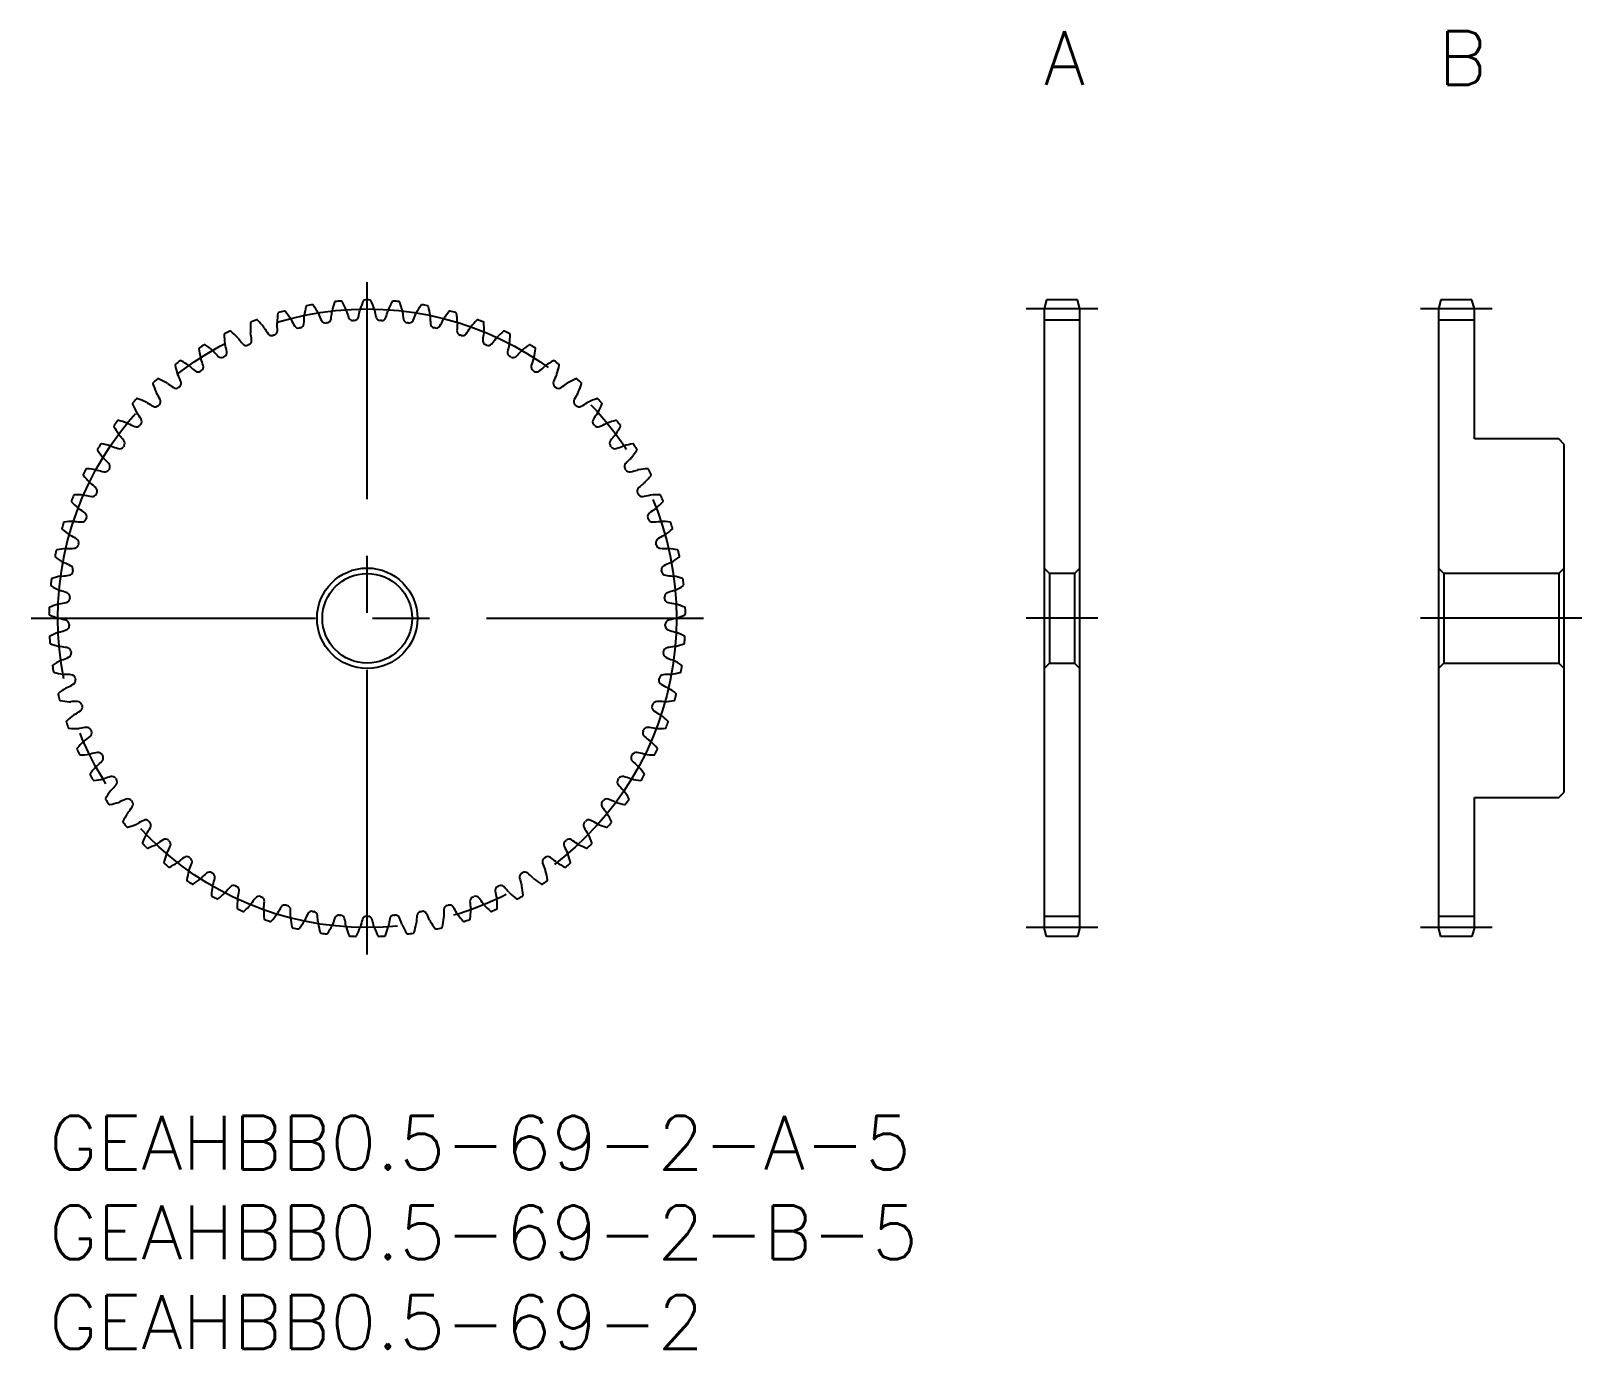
# Model space of a CAD drawing. Extents: x -1 to 85.5, y -13 to 60.5.
import ezdxf

# ---------------------------------------------------------------- set-up
doc = ezdxf.new("R2010")
doc.units = 0
doc.header["$LTSCALE"] = 0.5
doc.linetypes.add('CENTER', pattern=[50.8, 31.75, -6.35, 6.35, -6.35])
for name, color, linetype in [('MSM_CENTER', 1, 'CENTER'), ('MSM_CONTINUOUS', 7, 'CONTINUOUS'), ('MSM_PART_NUMBER', 7, 'CONTINUOUS')]:
    doc.layers.add(name, color=color, linetype=linetype)
doc.styles.get("Standard").update_dxf_attribs({"font": 'txt.shx', "height": 3, "bigfont": 'bigfont.shx'})

# ---------------------------------------------------------------- blocks, each defined once
blk = doc.blocks.new('*U2')
at = {"layer": 'MSM_PART_NUMBER'}
blk.add_text('GEAHBB0.5-69-2-A-5', height=3, dxfattribs=at).set_placement((0, -3))
blk = doc.blocks.new('*U3')
at = {"layer": 'MSM_PART_NUMBER'}
blk.add_text('GEAHBB0.5-69-2-B-5', height=3, dxfattribs=at).set_placement((0, -8))
blk = doc.blocks.new('*U4')
at = {"layer": 'MSM_PART_NUMBER'}
blk.add_text('GEAHBB0.5-69-2', height=3, dxfattribs=at).set_placement((0, -13))
blk = doc.blocks.new('*U5')
at = {"layer": 'MSM_PART_NUMBER'}
blk.add_text('A', height=3, dxfattribs=at).set_placement((55.48, 57.5))
blk = doc.blocks.new('*U6')
at = {"layer": 'MSM_PART_NUMBER'}
blk.add_text('B', height=3, dxfattribs=at).set_placement((77.48, 57.5))

msp = doc.modelspace()

# ---------------------------------------------------------------- linework, layer by layer
at = {"layer": 'MSM_CENTER'}
for p, q in [((17.75, 9), (17.75, 46.5)), ((58.5, 45), (54.5, 45)), ((80.5, 45), (76.5, 45)), ((-1, 27.75), (36.5, 27.75)), ((58.5, 27.75), (54.5, 27.75)), ((85.5, 27.75), (76.5, 27.75)), ((58.5, 10.5), (54.5, 10.5)), ((80.5, 10.5), (76.5, 10.5))]:
    msp.add_line(p, q, dxfattribs=at)
msp.add_circle((17.75, 27.75), 17.25, dxfattribs=at)
at = {"layer": 'MSM_CONTINUOUS'}
for p, q in [((55.634, 45.5), (55.5, 45)), ((55.5, 45), (55.5, 10.5)), ((57.366, 45.5), (55.634, 45.5)), ((57.5, 45), (57.366, 45.5)), ((57.5, 10.5), (57.5, 45)), ((77.634, 45.5), (77.5, 45)), ((77.5, 45), (77.5, 10.5)), ((79.366, 45.5), (77.634, 45.5)), ((79.5, 45), (79.366, 45.5)), ((79.5, 37.75), (79.5, 45)), ((57.5, 44.375), (55.5, 44.375)), ((79.5, 44.375), (77.5, 44.375)), ((84.2, 37.75), (79.5, 37.75)), ((84.5, 37.45), (84.2, 37.75)), ((84.5, 18.05), (84.5, 37.45)), ((55.5, 30.55), (55.8, 30.25)), ((57.2, 30.25), (57.5, 30.55)), ((77.5, 30.55), (77.8, 30.25)), ((84.2, 30.25), (84.5, 30.55)), ((55.8, 30.25), (55.8, 25.25)), ((57.2, 30.25), (55.8, 30.25)), ((57.2, 30.25), (57.2, 25.25)), ((77.8, 30.25), (77.8, 25.25)), ((84.2, 30.25), (77.8, 30.25)), ((84.2, 30.25), (84.2, 25.25)), ((55.8, 25.25), (55.5, 24.95)), ((55.8, 25.25), (57.2, 25.25)), ((57.5, 24.95), (57.2, 25.25)), ((77.8, 25.25), (77.5, 24.95)), ((77.8, 25.25), (84.2, 25.25)), ((84.5, 24.95), (84.2, 25.25)), ((79.5, 10.5), (79.5, 17.75)), ((79.5, 17.75), (84.2, 17.75)), ((84.2, 17.75), (84.5, 18.05)), ((57.5, 11.125), (55.5, 11.125)), ((55.634, 10), (55.5, 10.5)), ((57.5, 10.5), (57.366, 10)), ((79.5, 11.125), (77.5, 11.125)), ((77.634, 10), (77.5, 10.5)), ((79.5, 10.5), (79.366, 10)), ((57.366, 10), (55.634, 10)), ((79.366, 10), (77.634, 10))]:
    msp.add_line(p, q, dxfattribs=at)
for radius in [2.8, 2.5]:
    msp.add_circle((17.75, 27.75), radius, dxfattribs=at)
for centre, radius, start, end in [((19.931, 43.813), 5.75, 166.67187, 171.73913), ((14.384, 45.127), 0.05, 100.96186, 166.67187), ((17.75, 27.75), 17.75, 99.90771, 100.96186), ((14.705, 45.186), 0.05, 34.1977, 99.90771), ((9.99, 41.982), 5.75, 29.13043, 34.1977), ((21.382, 43.548), 5.75, 161.45448, 166.52174), ((15.978, 45.361), 0.05, 95.74447, 161.45448), ((17.75, 27.75), 17.75, 94.69031, 95.74447), ((16.303, 45.391), 0.05, 28.98031, 94.69031), ((11.316, 42.629), 5.75, 23.91304, 28.98031), ((17.75, 44.863), 0.415, 161.30435, 169.80355), ((22.804, 43.152), 5.75, 156.23708, 161.30435), ((17.587, 45.449), 0.05, 90.52708, 156.23708), ((17.75, 27.75), 17.75, 89.47292, 90.52708), ((17.913, 45.449), 0.05, 23.76292, 89.47292), ((12.696, 43.152), 5.75, 18.69565, 23.76292), ((17.75, 44.863), 0.415, 10.19645, 18.69565), ((24.184, 42.629), 5.75, 151.01969, 156.08696), ((19.197, 45.391), 0.05, 85.3093, 151.01973), ((17.75, 27.75), 17.75, 84.25553, 85.30968), ((19.522, 45.361), 0.05, 18.54552, 84.2556), ((14.118, 43.548), 5.75, 13.47826, 18.54552), ((25.51, 41.982), 5.75, 145.8023, 150.86957), ((20.795, 45.186), 0.05, 80.09191, 145.80234), ((17.75, 27.75), 17.75, 79.03814, 80.09229), ((21.116, 45.127), 0.05, 13.32813, 79.03821), ((15.569, 43.813), 5.75, 8.26087, 13.32813), ((16.985, 43.942), 5.75, 177.10665, 182.17391), ((11.293, 44.23), 0.05, 111.39703, 177.10664), ((17.75, 27.75), 17.75, 110.34249, 111.39664), ((11.597, 44.346), 0.05, 44.63248, 110.34249), ((7.541, 40.342), 5.75, 39.56522, 44.63248), ((18.461, 43.945), 5.75, 171.88926, 176.95652), ((13.133, 44.228), 0.415, 176.95653, 185.45572), ((7.436, 43.693), 5.308, 1.04933, 5.36304), ((12.818, 44.749), 0.05, 106.17925, 171.88925), ((17.75, 27.75), 17.75, 105.1251, 106.17925), ((13.132, 44.837), 0.05, 39.41519, 105.1251), ((8.728, 41.218), 5.75, 34.34783, 39.41509), ((13.133, 44.228), 0.415, 25.84862, 34.34783), ((18.279, 46.731), 5.308, 205.94131, 210.25502), ((13.973, 44.197), 0.25, 282.93458, 355.83194), ((8.928, 44.564), 5.308, 355.83194, 0.14565), ((14.651, 44.58), 0.415, 171.73914, 180.23833), ((14.651, 44.58), 0.415, 20.63123, 29.13043), ((20.003, 46.604), 5.308, 200.72392, 205.03763), ((15.42, 44.463), 0.25, 205.03763, 277.93498), ((17.75, 27.75), 16.625, 97.71719, 97.93498), ((15.484, 44.472), 0.25, 277.71719, 350.61455), ((10.494, 45.297), 5.308, 350.61455, 354.92826), ((16.194, 44.792), 0.415, 166.52174, 175.02094), ((16.194, 44.792), 0.415, 15.41384, 23.91304), ((21.708, 46.321), 5.308, 195.50653, 199.82024), ((16.95, 44.606), 0.25, 199.82024, 272.71759), ((17.75, 27.75), 16.625, 92.4998, 92.71759), ((17.014, 44.609), 0.25, 272.4998, 345.39715), ((12.12, 45.884), 5.308, 345.39715, 349.71087), ((23.38, 45.884), 5.308, 190.28913, 194.60285), ((18.486, 44.609), 0.25, 194.60285, 267.5002), ((17.75, 27.75), 16.625, 87.28241, 87.5002), ((18.55, 44.606), 0.25, 267.28241, 340.17976), ((13.792, 46.321), 5.308, 340.17976, 344.49347), ((19.306, 44.792), 0.415, 156.08698, 164.58616), ((19.306, 44.792), 0.415, 4.97906, 13.47825), ((25.006, 45.297), 5.308, 185.07174, 189.38545), ((20.016, 44.472), 0.25, 189.38545, 262.28281), ((17.75, 27.75), 16.625, 82.06502, 82.28281), ((20.08, 44.463), 0.25, 262.06502, 334.96237), ((15.497, 46.604), 5.308, 334.96237, 339.27608), ((20.849, 44.58), 0.415, 150.86958, 159.36877), ((20.849, 44.58), 0.415, 359.76167, 8.26086), ((26.572, 44.564), 5.308, 179.85435, 184.16806), ((21.527, 44.197), 0.25, 184.16806, 257.06542), ((17.221, 46.731), 5.308, 329.74498, 334.05869), ((22.367, 44.228), 0.415, 145.65219, 154.15138), ((26.772, 41.218), 5.75, 140.58491, 145.65217), ((22.368, 44.837), 0.05, 74.87452, 140.58495), ((17.75, 27.75), 17.75, 73.82075, 74.8749), ((22.682, 44.749), 0.05, 8.11074, 73.82081), ((17.039, 43.945), 5.75, 3.04348, 8.11074), ((28.064, 43.693), 5.308, 174.63696, 178.95067), ((22.367, 44.228), 0.415, 354.54428, 3.04347), ((27.959, 40.342), 5.75, 135.36752, 140.43478), ((23.903, 44.346), 0.05, 69.65751, 135.36756), ((17.75, 27.75), 17.75, 68.60336, 69.65751), ((24.207, 44.23), 0.05, 2.89335, 68.60343), ((18.515, 43.942), 5.75, 357.82609, 2.89335), ((9.821, 43.575), 0.05, 116.61442, 182.32403), ((15.516, 43.806), 5.75, 182.32404, 187.3913), ((17.75, 27.75), 17.75, 115.55988, 116.61403), ((10.113, 43.718), 0.05, 49.84987, 115.55988), ((6.438, 39.361), 5.75, 44.78261, 49.84987), ((10.225, 43.119), 0.415, 36.28341, 44.78261), ((14.833, 46.513), 5.308, 216.37609, 220.6898), ((11.056, 43.241), 0.25, 293.36937, 6.26672), ((11.654, 43.74), 0.415, 182.17391, 190.67311), ((6.029, 42.689), 5.308, 6.26672, 10.58043), ((11.654, 43.74), 0.415, 31.06602, 39.56522), ((16.551, 46.7), 5.308, 211.1587, 215.47241), ((12.432, 43.765), 0.25, 215.47241, 288.36976), ((17.75, 27.75), 16.625, 108.15197, 108.36976), ((12.493, 43.785), 0.25, 288.15197, 1.04933), ((13.91, 44.182), 0.25, 210.25502, 283.15237), ((17.75, 27.75), 16.625, 102.93458, 103.15237), ((17.75, 27.75), 16.625, 76.84763, 77.06542), ((21.59, 44.182), 0.25, 256.84763, 329.74498), ((23.007, 43.785), 0.25, 178.95067, 251.84803), ((17.75, 27.75), 16.625, 71.63024, 71.84803), ((23.068, 43.765), 0.25, 251.63024, 324.52759), ((18.949, 46.7), 5.308, 324.52759, 328.8413), ((23.846, 43.74), 0.415, 140.4348, 148.93398), ((24.444, 43.241), 0.25, 173.73328, 246.63063), ((29.471, 42.689), 5.308, 169.41957, 173.73328), ((23.846, 43.74), 0.415, 349.32689, 357.82607), ((20.667, 46.513), 5.308, 319.3102, 323.62391), ((25.275, 43.119), 0.415, 135.21741, 143.71659), ((29.062, 39.361), 5.75, 130.15013, 135.21739), ((25.387, 43.718), 0.05, 64.43973, 130.15016), ((17.75, 27.75), 17.75, 63.38597, 64.44012), ((19.984, 43.806), 5.75, 352.60869, 357.67596), ((25.679, 43.575), 0.05, 357.67596, 63.38603), ((8.415, 42.788), 0.05, 121.83142, 187.54142), ((14.065, 43.536), 5.75, 187.54143, 192.6087), ((17.75, 27.75), 17.75, 120.77727, 121.83142), ((8.693, 42.957), 0.05, 55.06726, 120.77729), ((5.429, 38.284), 5.75, 50, 55.06726), ((8.859, 42.371), 0.415, 41.5008, 50), ((13.138, 46.17), 5.308, 221.59348, 225.90719), ((9.675, 42.568), 0.25, 298.58676, 11.48411), ((10.225, 43.119), 0.415, 187.3913, 195.89051), ((4.719, 41.561), 5.308, 11.48411, 15.79782), ((10.998, 43.215), 0.25, 220.6898, 293.58716), ((17.75, 27.75), 16.625, 113.36937, 113.58716), ((17.75, 27.75), 16.625, 66.41284, 66.63063), ((24.502, 43.215), 0.25, 246.41284, 319.3102), ((25.825, 42.568), 0.25, 168.51589, 241.41324), ((30.781, 41.561), 5.308, 164.20218, 168.51589), ((25.275, 43.119), 0.415, 344.10949, 352.60868), ((22.362, 46.17), 5.308, 314.09281, 318.40652), ((26.641, 42.371), 0.415, 130.00002, 138.4992), ((30.071, 38.284), 5.75, 124.93274, 130), ((26.807, 42.957), 0.05, 59.22234, 124.9327), ((17.75, 27.75), 17.75, 58.16858, 59.22273), ((21.435, 43.536), 5.75, 347.3913, 352.45857), ((27.085, 42.788), 0.05, 352.45857, 58.16864), ((7.086, 41.877), 0.05, 127.0492, 192.75881), ((12.645, 43.136), 5.75, 192.75882, 197.82609), ((17.75, 27.75), 17.75, 125.99466, 127.04882), ((7.348, 42.071), 0.05, 60.28466, 125.99465), ((4.522, 37.12), 5.75, 55.21739, 60.28466), ((7.566, 41.502), 0.415, 46.71819, 55.21739), ((11.483, 45.674), 5.308, 226.81087, 231.12458), ((8.308, 41.736), 0.25, 231.12458, 304.02194), ((17.75, 27.75), 16.625, 123.80415, 124.02194), ((8.859, 42.371), 0.415, 192.60871, 201.1079), ((3.517, 40.319), 5.308, 16.7015, 21.01521), ((8.361, 41.772), 0.25, 303.80415, 16.7015), ((9.619, 42.537), 0.25, 225.90719, 298.80455), ((17.75, 27.75), 16.625, 118.58676, 118.80455), ((17.75, 27.75), 16.625, 61.19545, 61.41324), ((25.881, 42.537), 0.25, 241.19545, 314.09281), ((27.139, 41.772), 0.25, 163.2985, 236.19585), ((31.983, 40.319), 5.308, 158.98479, 163.2985), ((17.75, 27.75), 16.625, 55.97806, 56.19585), ((26.641, 42.371), 0.415, 338.8921, 347.39129), ((27.192, 41.736), 0.25, 235.97806, 308.87542), ((24.017, 45.674), 5.308, 308.87542, 313.18913), ((27.934, 41.502), 0.415, 124.78263, 133.28181), ((30.978, 37.12), 5.75, 119.71534, 124.78261), ((28.152, 42.071), 0.05, 54.00495, 119.71531), ((17.75, 27.75), 17.75, 52.95118, 54.00534), ((22.855, 43.136), 5.75, 342.17391, 347.24118), ((28.414, 41.877), 0.05, 347.24118, 52.95112), ((5.845, 40.848), 0.05, 132.26659, 197.9762), ((11.267, 42.608), 5.75, 197.97621, 203.04348), ((17.75, 27.75), 17.75, 131.21205, 132.26621), ((6.088, 41.065), 0.05, 65.50205, 131.21207), ((3.725, 35.878), 5.75, 60.43478, 65.50205), ((6.357, 40.519), 0.415, 51.93558, 60.43478), ((9.879, 45.03), 5.308, 232.02826, 236.34198), ((7.566, 41.502), 0.415, 197.8261, 206.32529), ((2.433, 38.972), 5.308, 21.91889, 26.23261), ((17.75, 27.75), 16.625, 129.02154, 129.23933), ((7.125, 40.86), 0.25, 309.02154, 21.91889), ((28.375, 40.86), 0.25, 158.08111, 230.97846), ((33.067, 38.972), 5.308, 153.76739, 158.08111), ((17.75, 27.75), 16.625, 50.76067, 50.97846), ((27.934, 41.502), 0.415, 333.67471, 342.1739), ((25.621, 45.03), 5.308, 303.65802, 307.97174), ((29.143, 40.519), 0.415, 119.56524, 128.06442), ((31.775, 35.878), 5.75, 114.49795, 119.56522), ((29.412, 41.065), 0.05, 48.78756, 114.49792), ((17.75, 27.75), 17.75, 47.73379, 48.78795), ((24.233, 42.608), 5.75, 336.95652, 342.02379), ((29.655, 40.848), 0.05, 342.02379, 47.73386), ((17.75, 27.75), 17.75, 136.42944, 137.4836), ((4.926, 39.95), 0.05, 70.71944, 136.42946), ((3.044, 34.569), 5.75, 65.65217, 70.71944), ((5.243, 39.43), 0.415, 57.15297, 65.65217), ((6.357, 40.519), 0.415, 203.04349, 211.54268), ((1.476, 37.533), 5.308, 27.13629, 31.45), ((5.977, 39.84), 0.25, 314.23893, 27.13629), ((7.076, 40.82), 0.25, 236.34198, 309.23933), ((28.424, 40.82), 0.25, 230.76067, 303.65802), ((29.523, 39.84), 0.25, 152.86371, 225.76107), ((34.024, 37.533), 5.308, 148.55, 152.86371), ((29.143, 40.519), 0.415, 328.45732, 336.95651), ((30.257, 39.43), 0.415, 114.34785, 122.84703), ((32.456, 34.569), 5.75, 109.28056, 114.34783), ((30.574, 39.95), 0.05, 43.57017, 109.28053), ((17.75, 27.75), 17.75, 42.5164, 43.57055), ((4.704, 39.712), 0.05, 137.48399, 203.19359), ((9.943, 41.957), 5.75, 203.19361, 208.26087), ((5.243, 39.43), 0.415, 208.26088, 216.76007), ((0.654, 36.013), 5.308, 32.35368, 36.66739), ((8.34, 44.242), 5.308, 237.24566, 241.55937), ((5.931, 39.795), 0.25, 241.55937, 314.45672), ((17.75, 27.75), 16.625, 134.23893, 134.45672), ((17.75, 27.75), 16.625, 45.54328, 45.76107), ((29.569, 39.795), 0.25, 225.54328, 298.44063), ((27.16, 44.242), 5.308, 298.44063, 302.75434), ((34.846, 36.013), 5.308, 143.33261, 147.64632), ((30.257, 39.43), 0.415, 323.23993, 331.73912), ((25.557, 41.957), 5.75, 331.73913, 336.80639), ((30.796, 39.712), 0.05, 336.80639, 42.51634), ((3.67, 38.476), 0.05, 142.70138, 208.41099), ((8.683, 41.188), 5.75, 208.411, 213.47826), ((17.75, 27.75), 17.75, 141.64684, 142.70099), ((3.87, 38.733), 0.05, 75.93683, 141.64687), ((2.485, 33.204), 5.75, 70.86957, 75.93683), ((4.233, 38.245), 0.415, 62.37036, 70.86957), ((6.879, 43.318), 5.308, 242.46305, 246.77676), ((4.885, 38.67), 0.25, 246.77676, 319.67411), ((17.75, 27.75), 16.625, 139.45632, 139.67411), ((4.927, 38.719), 0.25, 319.45632, 32.35368), ((30.573, 38.719), 0.25, 147.64632, 220.54368), ((17.75, 27.75), 16.625, 40.32589, 40.54368), ((30.615, 38.67), 0.25, 220.32589, 293.22324), ((28.621, 43.318), 5.308, 293.22324, 297.53695), ((31.267, 38.245), 0.415, 109.13046, 117.62964), ((33.015, 33.204), 5.75, 104.06317, 109.13044), ((26.817, 41.188), 5.75, 326.52174, 331.589), ((31.63, 38.733), 0.05, 38.35278, 104.06313), ((17.75, 27.75), 17.75, 37.29901, 38.35316), ((31.83, 38.476), 0.05, 331.589, 37.29895), ((17.75, 27.75), 17.75, 146.86423, 147.91838), ((2.928, 37.425), 0.05, 81.15422, 146.86424), ((2.052, 31.793), 5.75, 76.08696, 81.15422), ((3.335, 36.972), 0.415, 67.58775, 76.08696), ((5.509, 42.265), 5.308, 247.68044, 251.99415), ((3.945, 37.455), 0.25, 251.99415, 324.8915), ((4.233, 38.245), 0.415, 213.47827, 221.97746), ((-0.027, 34.424), 5.308, 37.57107, 41.88478), ((17.75, 27.75), 16.625, 144.67371, 144.8915), ((3.982, 37.508), 0.25, 324.67371, 37.57107), ((31.518, 37.508), 0.25, 142.42893, 215.32629), ((17.75, 27.75), 16.625, 35.1085, 35.32629), ((35.527, 34.424), 5.308, 138.11522, 142.42893), ((31.555, 37.455), 0.25, 215.1085, 288.00585), ((31.267, 38.245), 0.415, 318.02254, 326.52173), ((29.991, 42.265), 5.308, 288.00585, 292.31956), ((32.165, 36.972), 0.415, 103.91306, 112.41225), ((33.448, 31.793), 5.75, 98.84578, 103.91305), ((32.572, 37.425), 0.05, 33.13539, 98.84575), ((17.75, 27.75), 17.75, 32.08162, 33.13577), ((2.753, 37.151), 0.05, 147.91877, 213.62838), ((7.499, 40.308), 5.75, 213.62839, 218.69565), ((3.335, 36.972), 0.415, 218.69566, 227.19485), ((-0.56, 32.78), 5.308, 42.78846, 47.10217), ((3.152, 36.215), 0.25, 329.89111, 42.78846), ((32.348, 36.215), 0.25, 137.21154, 210.10889), ((36.06, 32.78), 5.308, 132.89783, 137.21154), ((32.165, 36.972), 0.415, 312.80515, 321.30434), ((28.001, 40.308), 5.75, 321.30435, 326.37161), ((32.747, 37.151), 0.05, 326.37161, 32.08156), ((1.96, 35.748), 0.05, 153.13577, 218.84578), ((17.75, 27.75), 17.75, 152.08162, 153.13577), ((6.4, 39.323), 5.75, 218.84578, 223.91304), ((2.11, 36.037), 0.05, 86.37161, 152.08159), ((1.749, 30.349), 5.75, 81.30435, 86.37161), ((2.556, 35.623), 0.415, 72.80515, 81.30435), ((4.239, 41.092), 5.308, 252.89783, 257.21154), ((3.12, 36.16), 0.25, 257.21154, 330.10889), ((17.75, 27.75), 16.625, 149.89111, 150.10889), ((17.75, 27.75), 16.625, 29.89111, 30.10889), ((32.38, 36.16), 0.25, 209.89111, 282.78846), ((31.261, 41.092), 5.308, 282.78846, 287.10217), ((32.944, 35.623), 0.415, 98.69566, 107.19485), ((33.751, 30.349), 5.75, 93.62839, 98.69565), ((29.1, 39.323), 5.75, 316.08696, 321.15422), ((33.39, 36.037), 0.05, 27.91838, 93.62836), ((17.75, 27.75), 17.75, 26.86423, 27.91838), ((33.54, 35.748), 0.05, 321.15422, 26.86417), ((17.75, 27.75), 17.75, 157.29901, 158.35316), ((1.421, 34.581), 0.05, 91.589, 157.29898), ((1.579, 28.883), 5.75, 86.52174, 91.589), ((1.903, 34.209), 0.415, 78.02254, 86.52174), ((3.082, 39.808), 5.308, 258.11522, 262.42893), ((2.556, 35.623), 0.415, 223.91306, 232.41225), ((-0.941, 31.094), 5.308, 48.00585, 52.31956), ((2.416, 34.794), 0.25, 262.42893, 335.32629), ((2.443, 34.853), 0.25, 335.1085, 48.00585), ((17.75, 27.75), 16.625, 155.1085, 155.32629), ((33.057, 34.853), 0.25, 131.99415, 204.8915), ((17.75, 27.75), 16.625, 24.67371, 24.8915), ((33.084, 34.794), 0.25, 204.67371, 277.57107), ((36.441, 31.094), 5.308, 127.68044, 131.99415), ((32.418, 39.808), 5.308, 277.57107, 281.88478), ((32.944, 35.623), 0.415, 307.58775, 316.08694), ((33.597, 34.209), 0.415, 93.47828, 101.97746), ((33.921, 28.883), 5.75, 88.411, 93.47826), ((34.079, 34.581), 0.05, 22.7006, 88.41097), ((17.75, 27.75), 17.75, 21.64684, 22.70099), ((1.298, 34.279), 0.05, 158.35355, 224.06316), ((5.394, 38.243), 5.75, 224.06317, 229.13044), ((1.903, 34.209), 0.415, 229.13045, 237.62964), ((-1.168, 29.38), 5.308, 53.22324, 57.53695), ((36.668, 29.38), 5.308, 122.46305, 126.77676), ((33.597, 34.209), 0.415, 302.37036, 310.86955), ((30.106, 38.243), 5.75, 310.86956, 315.93683), ((34.202, 34.279), 0.05, 315.93683, 21.64678), ((17.75, 27.75), 17.75, 162.5164, 163.57056), ((0.868, 33.068), 0.05, 96.80639, 162.51637), ((1.543, 27.408), 5.75, 91.73913, 96.80639), ((1.381, 32.741), 0.415, 83.23993, 91.73913), ((2.046, 38.424), 5.308, 263.33261, 267.64632), ((1.839, 33.371), 0.25, 267.64632, 340.54368), ((1.86, 33.431), 0.25, 340.32589, 53.22324), ((17.75, 27.75), 16.625, 160.32589, 160.54368), ((33.64, 33.431), 0.25, 126.77676, 199.67411), ((17.75, 27.75), 16.625, 19.45632, 19.67411), ((33.661, 33.371), 0.25, 199.45632, 272.35368), ((33.454, 38.424), 5.308, 272.35368, 276.66739), ((34.119, 32.741), 0.415, 88.26089, 96.76007), ((33.957, 27.408), 5.75, 83.19361, 88.26087), ((34.632, 33.068), 0.05, 17.48321, 83.19358), ((17.75, 27.75), 17.75, 16.42944, 17.4836), ((0.773, 32.756), 0.05, 163.57056, 229.28056), ((4.491, 37.076), 5.75, 229.28056, 234.34783), ((1.381, 32.741), 0.415, 234.34784, 242.84703), ((-1.238, 27.653), 5.308, 58.44063, 62.75434), ((1.409, 31.963), 0.25, 345.54328, 58.44063), ((34.091, 31.963), 0.25, 121.55937, 194.45672), ((36.738, 27.653), 5.308, 117.24566, 121.55937), ((34.119, 32.741), 0.415, 297.15297, 305.65216), ((31.009, 37.076), 5.75, 305.65217, 310.71944), ((34.727, 32.756), 0.05, 310.71944, 16.42951), ((0.388, 31.192), 0.05, 168.78795, 234.49795), ((17.75, 27.75), 17.75, 167.73379, 168.78795), ((3.698, 35.832), 5.75, 234.49795, 239.56522), ((0.454, 31.51), 0.05, 102.02379, 167.73376), ((1.641, 25.935), 5.75, 96.95652, 102.02379), ((0.995, 31.232), 0.415, 88.45732, 96.95652), ((1.141, 36.952), 5.308, 268.55, 272.86371), ((1.393, 31.901), 0.25, 272.86371, 345.76107), ((17.75, 27.75), 16.625, 165.54328, 165.76107), ((17.75, 27.75), 16.625, 14.23893, 14.45672), ((34.107, 31.901), 0.25, 194.23893, 267.13629), ((34.359, 36.952), 5.308, 267.13629, 271.45), ((34.505, 31.232), 0.415, 83.0435, 91.54268), ((33.859, 25.935), 5.75, 77.97621, 83.04348), ((31.802, 35.832), 5.75, 300.43478, 305.50205), ((35.046, 31.51), 0.05, 12.26582, 77.97619), ((17.75, 27.75), 17.75, 11.21205, 12.26621), ((35.112, 31.192), 0.05, 305.50205, 11.21199), ((0.995, 31.232), 0.415, 239.56523, 248.06442), ((-1.15, 25.927), 5.308, 63.65802, 67.97174), ((1.084, 30.396), 0.25, 278.08111, 350.97846), ((1.094, 30.459), 0.25, 350.76067, 63.65802), ((17.75, 27.75), 16.625, 170.76067, 170.97846), ((34.406, 30.459), 0.25, 116.34198, 189.23933), ((17.75, 27.75), 16.625, 9.02154, 9.23933), ((34.416, 30.396), 0.25, 189.02154, 261.91889), ((36.65, 25.927), 5.308, 112.02826, 116.34198), ((34.505, 31.232), 0.415, 291.93558, 300.43477), ((17.75, 27.75), 17.75, 172.95118, 174.00534), ((0.147, 29.599), 0.05, 174.00534, 239.71534), ((3.021, 34.521), 5.75, 239.71534, 244.78261), ((0.184, 29.922), 0.05, 107.24118, 172.95115), ((1.873, 24.478), 5.75, 102.17391, 107.24118), ((0.748, 29.694), 0.415, 93.67471, 102.17391), ((0.373, 35.404), 5.308, 273.76739, 278.08111), ((35.127, 35.404), 5.308, 261.91889, 266.23261), ((34.752, 29.694), 0.415, 77.8261, 86.32529), ((33.627, 24.478), 5.75, 72.75882, 77.82609), ((32.479, 34.521), 5.75, 295.21739, 300.28466), ((35.316, 29.922), 0.05, 7.04882, 72.7588), ((17.75, 27.75), 17.75, 5.99466, 7.04882), ((35.353, 29.599), 0.05, 300.28466, 5.99473), ((0.642, 28.14), 0.415, 98.8921, 107.3913), ((0.748, 29.694), 0.415, 244.78262, 253.28181), ((-0.251, 33.792), 5.308, 278.98479, 283.2985), ((-0.906, 24.216), 5.308, 68.87542, 73.18913), ((0.912, 28.87), 0.25, 283.2985, 356.19585), ((0.917, 28.934), 0.25, 355.97806, 68.87542), ((17.75, 27.75), 16.625, 175.97806, 176.19585), ((34.583, 28.934), 0.25, 111.12458, 184.02194), ((17.75, 27.75), 16.625, 3.80415, 4.02194), ((34.588, 28.87), 0.25, 183.80415, 256.7015), ((36.406, 24.216), 5.308, 106.81087, 111.12458), ((35.751, 33.792), 5.308, 256.7015, 261.01521), ((34.752, 29.694), 0.415, 286.71819, 295.21738), ((34.858, 28.14), 0.415, 72.60871, 81.1079), ((17.75, 27.75), 17.75, 178.16858, 179.22273), ((0.052, 27.99), 0.05, 179.22273, 244.93274), ((0.059, 28.316), 0.05, 112.45857, 178.16855), ((2.467, 33.153), 5.75, 244.93274, 250), ((2.237, 23.048), 5.75, 107.3913, 112.45857), ((0.642, 28.14), 0.415, 250.00001, 258.4992), ((-0.508, 22.534), 5.308, 74.09281, 78.40652), ((36.008, 22.534), 5.308, 101.59348, 105.90719), ((34.858, 28.14), 0.415, 281.5008, 289.99999), ((33.263, 23.048), 5.75, 67.54143, 72.6087), ((33.033, 33.153), 5.75, 290, 295.06726), ((35.441, 28.316), 0.05, 1.83104, 67.5414), ((35.448, 27.99), 0.05, 295.06726, 0.77733), ((17.75, 27.75), 17.75, 0.77727, 1.83142), ((2.728, 21.657), 5.75, 112.6087, 117.67596), ((0.677, 26.582), 0.415, 104.10949, 112.6087), ((-0.726, 32.13), 5.308, 284.20218, 288.51589), ((0.879, 27.398), 0.25, 1.19545, 74.09281), ((0.88, 27.334), 0.25, 288.51589, 1.41324), ((17.75, 27.75), 16.625, 181.19545, 181.41324), ((17.75, 27.75), 16.625, 358.58676, 358.80455), ((34.62, 27.334), 0.25, 178.58676, 251.48411), ((34.621, 27.398), 0.25, 105.90719, 178.80455), ((36.226, 32.13), 5.308, 251.48411, 255.79782), ((34.823, 26.582), 0.415, 67.39132, 75.89051), ((32.772, 21.657), 5.75, 62.32404, 67.39131), ((0.081, 26.705), 0.05, 117.67596, 183.38594), ((17.75, 27.75), 17.75, 183.38597, 184.44012), ((0.103, 26.38), 0.05, 184.44051, 250.15012), ((2.039, 31.741), 5.75, 250.15013, 255.21739), ((0.677, 26.582), 0.415, 255.2174, 263.71659), ((0.042, 20.895), 5.308, 79.3102, 83.62391), ((0.981, 25.865), 0.25, 6.41284, 79.3102), ((34.519, 25.865), 0.25, 100.6898, 173.58716), ((35.458, 20.895), 5.308, 96.37609, 100.6898), ((34.823, 26.582), 0.415, 276.28341, 284.7826), ((33.461, 31.741), 5.75, 284.78261, 289.84987), ((35.397, 26.38), 0.05, 289.84987, 355.55994), ((35.419, 26.705), 0.05, 356.61365, 62.32401), ((17.75, 27.75), 17.75, 355.55988, 356.61403), ((0.249, 25.102), 0.05, 122.89335, 188.60333), ((17.75, 27.75), 17.75, 188.60336, 189.65751), ((3.345, 20.316), 5.75, 117.82609, 122.89335), ((0.854, 25.035), 0.415, 109.32689, 117.82609), ((-1.048, 30.431), 5.308, 289.41957, 293.73328), ((0.988, 25.801), 0.25, 293.73328, 6.63063), ((17.75, 27.75), 16.625, 186.41284, 186.63063), ((34.512, 25.801), 0.25, 173.36937, 246.26672), ((17.75, 27.75), 16.625, 353.36937, 353.58716), ((36.548, 30.431), 5.308, 246.26672, 250.58043), ((34.646, 25.035), 0.415, 62.17392, 70.67311), ((32.155, 20.316), 5.75, 57.10665, 62.17391), ((17.75, 27.75), 17.75, 350.34249, 351.39664), ((35.251, 25.102), 0.05, 351.39626, 57.10663), ((0.301, 24.781), 0.05, 189.6579, 255.36751), ((1.741, 30.296), 5.75, 255.36752, 260.43478), ((0.854, 25.035), 0.415, 260.43479, 268.93398), ((0.739, 19.313), 5.308, 84.52759, 88.8413), ((1.221, 24.348), 0.25, 11.63024, 84.52759), ((1.235, 24.285), 0.25, 298.95067, 11.84803), ((17.75, 27.75), 16.625, 191.63024, 191.84803), ((34.265, 24.285), 0.25, 168.15197, 241.04933), ((17.75, 27.75), 16.625, 348.15197, 348.36976), ((34.279, 24.348), 0.25, 95.47241, 168.36976), ((34.761, 19.313), 5.308, 91.1587, 95.47241), ((34.646, 25.035), 0.415, 271.06602, 279.56521), ((33.759, 30.296), 5.75, 279.56522, 284.63248), ((35.199, 24.781), 0.05, 284.63248, 350.34255), ((0.562, 23.522), 0.05, 128.11074, 193.82071), ((17.75, 27.75), 17.75, 193.82075, 194.8749), ((4.08, 19.037), 5.75, 123.04348, 128.11074), ((1.171, 23.509), 0.415, 114.54428, 123.04348), ((-1.214, 28.711), 5.308, 294.63696, 298.95067), ((36.714, 28.711), 5.308, 241.04933, 245.36304), ((34.329, 23.509), 0.415, 56.95653, 65.45572), ((31.42, 19.037), 5.75, 51.88926, 56.95652), ((17.75, 27.75), 17.75, 345.1251, 346.17925), ((34.938, 23.522), 0.05, 346.17886, 51.88923), ((0.643, 23.206), 0.05, 194.87529, 260.5849), ((1.576, 28.829), 5.75, 260.58491, 265.65217), ((1.171, 23.509), 0.415, 265.65219, 274.15138), ((1.577, 17.802), 5.308, 89.74498, 94.05869), ((-1.223, 26.983), 5.308, 299.85435, 304.16806), ((1.599, 22.859), 0.25, 16.84763, 89.74498), ((1.618, 22.798), 0.25, 304.16806, 17.06542), ((17.75, 27.75), 16.625, 196.84763, 197.06542), ((33.882, 22.798), 0.25, 162.93458, 235.83194), ((17.75, 27.75), 16.625, 342.93458, 343.15237), ((33.901, 22.859), 0.25, 90.25502, 163.15237), ((36.723, 26.983), 5.308, 235.83194, 240.14565), ((33.923, 17.802), 5.308, 85.94131, 90.25502), ((34.329, 23.509), 0.415, 265.84862, 274.34782), ((33.924, 28.829), 5.75, 274.34783, 279.41509), ((34.857, 23.206), 0.05, 279.41509, 345.12516), ((1.018, 21.976), 0.05, 133.32813, 199.0381), ((17.75, 27.75), 17.75, 199.03814, 200.0923), ((4.929, 17.83), 5.75, 128.26087, 133.32813), ((1.127, 21.669), 0.05, 200.09268, 265.80229), ((1.625, 22.019), 0.415, 119.76167, 128.26087), ((2.548, 16.372), 5.308, 94.96237, 99.27608), ((2.111, 21.411), 0.25, 22.06502, 94.96237), ((33.389, 21.411), 0.25, 85.03763, 157.93498), ((32.952, 16.372), 5.308, 80.72392, 85.03763), ((33.875, 22.019), 0.415, 51.73914, 60.23833), ((30.571, 17.83), 5.75, 46.67187, 51.73913), ((34.373, 21.669), 0.05, 274.1977, 339.90777), ((17.75, 27.75), 17.75, 339.90771, 340.96186), ((34.482, 21.976), 0.05, 340.96147, 46.67184), ((1.544, 27.354), 5.75, 265.8023, 270.86957), ((5.885, 16.705), 5.75, 133.47826, 138.54552), ((1.625, 22.019), 0.415, 270.86958, 279.36877), ((2.213, 20.577), 0.415, 124.97906, 133.47826), ((-1.074, 25.26), 5.308, 305.07174, 309.38545), ((2.135, 21.351), 0.25, 309.38545, 22.28281), ((17.75, 27.75), 16.625, 202.06502, 202.28281), ((33.365, 21.351), 0.25, 157.71719, 230.61455), ((17.75, 27.75), 16.625, 337.71719, 337.93498), ((36.574, 25.26), 5.308, 230.61455, 234.92826), ((33.287, 20.577), 0.415, 46.52175, 55.02094), ((29.615, 16.705), 5.75, 41.45448, 46.52174), ((33.875, 22.019), 0.415, 260.63123, 269.13042), ((33.956, 27.354), 5.75, 269.13043, 274.1977), ((1.613, 20.479), 0.05, 138.54552, 204.25549), ((17.75, 27.75), 17.75, 204.25553, 205.30969), ((1.749, 20.183), 0.05, 205.31007, 271.01968), ((1.648, 25.882), 5.75, 271.01969, 276.08696), ((2.213, 20.577), 0.415, 276.08697, 284.58616), ((3.646, 15.037), 5.308, 100.17976, 104.49347), ((2.752, 20.015), 0.25, 27.28241, 100.17976), ((2.782, 19.958), 0.25, 314.60285, 27.5002), ((17.75, 27.75), 16.625, 207.28241, 207.5002), ((32.718, 19.958), 0.25, 152.4998, 225.39715), ((17.75, 27.75), 16.625, 332.4998, 332.71759), ((32.748, 20.015), 0.25, 79.82024, 152.71759), ((31.854, 15.037), 5.308, 75.50653, 79.82024), ((33.287, 20.577), 0.415, 255.41384, 263.91303), ((33.852, 25.882), 5.75, 263.91304, 268.98031), ((33.751, 20.183), 0.05, 268.98031, 334.69037), ((17.75, 27.75), 17.75, 334.69031, 335.74447), ((33.887, 20.479), 0.05, 335.74447, 41.45446), ((2.341, 19.041), 0.05, 143.76292, 209.47288), ((6.938, 15.672), 5.75, 138.69565, 143.76292), ((2.93, 19.194), 0.415, 130.19645, 138.69565), ((-0.77, 23.559), 5.308, 310.28913, 314.60285), ((36.27, 23.559), 5.308, 225.39715, 229.71087), ((32.57, 19.194), 0.415, 41.30436, 49.80355), ((28.562, 15.672), 5.75, 36.23708, 41.30435), ((33.159, 19.041), 0.05, 330.52708, 36.23708), ((17.75, 27.75), 17.75, 209.47292, 210.52708), ((2.503, 18.759), 0.05, 210.52746, 276.23708), ((1.884, 24.426), 5.75, 276.23708, 281.30435), ((2.93, 19.194), 0.415, 281.30436, 289.80355), ((4.861, 13.807), 5.308, 105.39715, 109.71087), ((3.769, 17.881), 0.415, 135.41384, 143.91304), ((3.518, 18.683), 0.25, 32.4998, 105.39715), ((-0.312, 21.892), 5.308, 315.50653, 319.82024), ((17.75, 27.75), 16.625, 212.4998, 212.71759), ((3.552, 18.629), 0.25, 319.82024, 32.71759), ((31.948, 18.629), 0.25, 147.28241, 220.17976), ((17.75, 27.75), 16.625, 327.28241, 327.5002), ((35.812, 21.892), 5.308, 220.17976, 224.49347), ((31.982, 18.683), 0.25, 74.60285, 147.5002), ((31.731, 17.881), 0.415, 36.08697, 44.58616), ((30.639, 13.807), 5.308, 70.28913, 74.60285), ((32.57, 19.194), 0.415, 250.19645, 258.69564), ((33.616, 24.426), 5.75, 258.69565, 263.76292), ((32.997, 18.759), 0.05, 263.76292, 329.47298), ((17.75, 27.75), 17.75, 329.47292, 330.52708), ((3.196, 17.676), 0.05, 148.98021, 214.69027), ((8.081, 14.739), 5.75, 143.91304, 148.98031), ((17.75, 27.75), 17.75, 214.69031, 215.74447), ((3.384, 17.41), 0.05, 215.74485, 281.45445), ((2.252, 22.997), 5.75, 281.45448, 286.52174), ((3.769, 17.881), 0.415, 286.52175, 295.02094), ((6.182, 12.693), 5.308, 110.61455, 114.92826), ((4.401, 17.426), 0.25, 37.71719, 110.61455), ((17.75, 27.75), 16.625, 217.71719, 217.93498), ((4.441, 17.376), 0.25, 325.03763, 37.93498), ((31.059, 17.376), 0.25, 142.06502, 214.96237), ((17.75, 27.75), 16.625, 322.06502, 322.28281), ((31.099, 17.426), 0.25, 69.38545, 142.28281), ((29.318, 12.693), 5.308, 65.07174, 69.38545), ((31.731, 17.881), 0.415, 244.97906, 253.47825), ((33.248, 22.997), 5.75, 253.47826, 258.54552), ((27.419, 14.739), 5.75, 31.01969, 36.08696), ((32.116, 17.41), 0.05, 258.54552, 324.25547), ((17.75, 27.75), 17.75, 324.25553, 325.30969), ((32.304, 17.676), 0.05, 325.30969, 31.01969), ((9.304, 13.913), 5.75, 149.13043, 154.1977), ((4.725, 16.651), 0.415, 140.63123, 149.13043), ((0.296, 20.274), 5.308, 320.72392, 325.03763), ((7.599, 11.703), 5.308, 115.83194, 120.14565), ((5.395, 16.255), 0.25, 42.93458, 115.83194), ((30.105, 16.255), 0.25, 64.16806, 137.06542), ((27.901, 11.703), 5.308, 59.85435, 64.16806), ((35.204, 20.274), 5.308, 214.96237, 219.27608), ((30.775, 16.651), 0.415, 30.86958, 39.36877), ((26.196, 13.913), 5.75, 25.8023, 30.86957), ((4.173, 16.395), 0.05, 154.1977, 219.90766), ((17.75, 27.75), 17.75, 219.90771, 220.96186), ((4.384, 16.147), 0.05, 220.96225, 286.67184), ((2.749, 21.607), 5.75, 286.67187, 291.73913), ((4.725, 16.651), 0.415, 291.73914, 300.23833), ((10.598, 13.203), 5.75, 154.34783, 159.41509), ((5.788, 15.513), 0.415, 145.84862, 154.34782), ((1.048, 18.718), 5.308, 325.94131, 330.25502), ((17.75, 27.75), 16.625, 222.93458, 223.15237), ((5.439, 16.208), 0.25, 330.25502, 43.15237), ((30.061, 16.208), 0.25, 136.84763, 209.74498), ((34.452, 18.718), 5.308, 209.74498, 214.05869), ((17.75, 27.75), 16.625, 316.84763, 317.06542), ((29.712, 15.513), 0.415, 25.65219, 34.15138), ((24.902, 13.203), 5.75, 20.58491, 25.65217), ((30.775, 16.651), 0.415, 239.76167, 248.26086), ((32.751, 21.607), 5.75, 248.26087, 253.32813), ((31.116, 16.147), 0.05, 253.32813, 319.03809), ((17.75, 27.75), 17.75, 319.03814, 320.0923), ((31.327, 16.395), 0.05, 320.09268, 25.8023), ((5.262, 15.207), 0.05, 159.41509, 225.12506), ((17.75, 27.75), 17.75, 225.1251, 226.17925), ((5.494, 14.979), 0.05, 226.17964, 291.88924), ((3.369, 20.268), 5.75, 291.88926, 296.95652), ((5.788, 15.513), 0.415, 296.95653, 305.45572), ((9.1, 10.846), 5.308, 121.04933, 125.36304), ((6.492, 15.18), 0.25, 48.15197, 121.04933), ((1.938, 17.236), 5.308, 331.1587, 335.47241), ((17.75, 27.75), 16.625, 228.15197, 228.36976), ((6.54, 15.137), 0.25, 335.47241, 48.36976), ((28.96, 15.137), 0.25, 131.63024, 204.52759), ((33.562, 17.236), 5.308, 204.52759, 208.8413), ((17.75, 27.75), 16.625, 311.63024, 311.84803), ((29.008, 15.18), 0.25, 58.95067, 131.84803), ((26.4, 10.846), 5.308, 54.63696, 58.95067), ((29.712, 15.513), 0.415, 234.54428, 243.04347), ((32.131, 20.268), 5.75, 243.04348, 248.11074), ((30.006, 14.979), 0.05, 248.11074, 313.8207), ((17.75, 27.75), 17.75, 313.82075, 314.8749), ((30.238, 15.207), 0.05, 314.87529, 20.5849), ((6.454, 14.123), 0.05, 164.63248, 230.34245), ((11.95, 12.613), 5.75, 159.56522, 164.63248), ((17.75, 27.75), 17.75, 230.34249, 231.39664), ((6.95, 14.476), 0.415, 151.06602, 159.56522), ((6.707, 13.918), 0.05, 231.39703, 297.10663), ((4.109, 18.992), 5.75, 297.10665, 302.17391), ((6.95, 14.476), 0.415, 302.17392, 310.67311), ((10.673, 10.13), 5.308, 126.26672, 130.58043), ((7.681, 14.208), 0.25, 53.36937, 126.26672), ((2.96, 15.842), 5.308, 336.37609, 340.6898), ((17.75, 27.75), 16.625, 233.36937, 233.58716), ((7.733, 14.17), 0.25, 340.6898, 53.58716), ((27.767, 14.17), 0.25, 126.41284, 199.3102), ((32.54, 15.842), 5.308, 199.3102, 203.62391), ((17.75, 27.75), 16.625, 306.41284, 306.63063), ((27.819, 14.208), 0.25, 53.73328, 126.63063), ((24.827, 10.13), 5.308, 49.41957, 53.73328), ((28.55, 14.476), 0.415, 229.32689, 237.82608), ((31.391, 18.992), 5.75, 237.82609, 242.89335), ((28.793, 13.918), 0.05, 242.89335, 308.60341), ((17.75, 27.75), 17.75, 308.60336, 309.65751), ((28.55, 14.476), 0.415, 20.43479, 28.93398), ((23.55, 12.613), 5.75, 15.36752, 20.43478), ((29.046, 14.123), 0.05, 309.6579, 15.36752), ((7.74, 13.152), 0.05, 169.84987, 235.55983), ((13.351, 12.148), 5.75, 164.78261, 169.84987), ((17.75, 27.75), 17.75, 235.55988, 236.61403), ((8.202, 13.548), 0.415, 156.28341, 164.7826), ((4.962, 17.788), 5.75, 302.32404, 307.39131), ((8.202, 13.548), 0.415, 307.39132, 315.89051), ((12.305, 9.559), 5.308, 131.48411, 135.79782), ((8.955, 13.348), 0.25, 58.58676, 131.48411), ((17.75, 27.75), 16.625, 238.58676, 238.80455), ((9.009, 13.315), 0.25, 345.90719, 58.80455), ((4.104, 14.547), 5.308, 341.59348, 345.90719), ((26.491, 13.315), 0.25, 121.19545, 194.09281), ((31.396, 14.547), 5.308, 194.09281, 198.40652), ((17.75, 27.75), 16.625, 301.19545, 301.41324), ((26.545, 13.348), 0.25, 48.51589, 121.41324), ((23.195, 9.559), 5.308, 44.20218, 48.51589), ((27.298, 13.548), 0.415, 224.10949, 232.60868), ((30.538, 17.788), 5.75, 232.60869, 237.67596), ((17.75, 27.75), 17.75, 303.38597, 304.44012), ((27.298, 13.548), 0.415, 15.2174, 23.71659), ((22.149, 12.148), 5.75, 10.15013, 15.21739), ((27.76, 13.152), 0.05, 304.44051, 10.15013), ((8.01, 12.971), 0.05, 236.61442, 302.32402), ((14.788, 11.813), 5.75, 170, 175.06726), ((9.109, 12.303), 0.05, 175.06726, 240.77722), ((17.75, 27.75), 17.75, 240.77727, 241.83143), ((9.533, 12.739), 0.415, 161.5008, 169.99999), ((5.921, 16.666), 5.75, 307.54143, 312.6087), ((9.533, 12.739), 0.415, 312.60871, 321.1079), ((13.982, 9.14), 5.308, 136.7015, 141.01521), ((10.301, 12.608), 0.25, 63.80415, 136.7015), ((17.75, 27.75), 16.625, 243.80415, 244.02194), ((10.358, 12.58), 0.25, 351.12458, 64.02194), ((10.932, 12.054), 0.415, 166.71819, 175.21738), ((5.361, 13.36), 5.308, 346.81087, 351.12458), ((15.69, 8.874), 5.308, 141.91889, 146.23261), ((11.708, 11.994), 0.25, 69.02154, 141.91889), ((17.75, 27.75), 16.625, 249.02154, 249.23933), ((11.768, 11.971), 0.25, 356.34198, 69.23933), ((23.732, 11.971), 0.25, 110.76067, 183.65802), ((17.75, 27.75), 16.625, 290.76067, 290.97846), ((23.792, 11.994), 0.25, 38.08111, 110.97846), ((19.81, 8.874), 5.308, 33.76739, 38.08111), ((25.142, 12.58), 0.25, 115.97806, 188.87542), ((30.139, 13.36), 5.308, 188.87542, 193.18913), ((24.568, 12.054), 0.415, 4.78262, 13.28181), ((17.75, 27.75), 16.625, 295.97806, 296.19585), ((25.199, 12.608), 0.25, 43.2985, 116.19585), ((21.518, 9.14), 5.308, 38.98479, 43.2985), ((25.967, 12.739), 0.415, 218.8921, 227.39129), ((29.579, 16.666), 5.75, 227.3913, 232.45857), ((17.75, 27.75), 17.75, 298.16858, 299.22273), ((25.967, 12.739), 0.415, 10.00001, 18.4992), ((20.712, 11.813), 5.75, 4.93274, 10), ((26.391, 12.303), 0.05, 299.22312, 4.93274), ((27.49, 12.971), 0.05, 237.67596, 303.38602), ((9.394, 12.146), 0.05, 241.83181, 307.54142), ((16.249, 11.609), 5.75, 175.21739, 180.28466), ((10.549, 11.581), 0.05, 180.28466, 245.99462), ((17.75, 27.75), 17.75, 245.99466, 247.04882), ((10.848, 11.451), 0.05, 247.0492, 312.75881), ((6.978, 15.636), 5.75, 312.75882, 317.82609), ((10.932, 12.054), 0.415, 317.8261, 326.32529), ((12.388, 11.499), 0.415, 171.93558, 180.43479), ((17.723, 11.54), 5.75, 180.43478, 185.50205), ((6.721, 12.293), 5.308, 352.02826, 356.34198), ((8.124, 14.707), 5.75, 317.97621, 323.04348), ((12.388, 11.499), 0.415, 323.04349, 331.54268), ((17.415, 8.765), 5.308, 147.13629, 151.45), ((13.166, 11.509), 0.25, 74.23893, 147.13629), ((17.75, 27.75), 16.625, 254.23893, 254.45672), ((13.228, 11.492), 0.25, 1.55937, 74.45672), ((8.172, 11.355), 5.308, 357.24566, 1.55937), ((19.142, 8.813), 5.308, 152.35368, 156.66739), ((14.662, 11.16), 0.25, 79.45632, 152.35368), ((17.75, 27.75), 16.625, 259.45632, 259.67411), ((14.725, 11.148), 0.25, 6.77676, 79.67411), ((20.775, 11.148), 0.25, 100.32589, 173.22324), ((17.75, 27.75), 16.625, 280.32589, 280.54368), ((20.838, 11.16), 0.25, 27.64632, 100.54368), ((16.358, 8.813), 5.308, 23.33261, 27.64632), ((27.328, 11.355), 5.308, 178.44063, 182.75434), ((22.272, 11.492), 0.25, 105.54328, 178.44063), ((17.75, 27.75), 16.625, 285.54328, 285.76107), ((22.334, 11.509), 0.25, 32.86371, 105.76107), ((18.085, 8.765), 5.308, 28.55, 32.86371), ((23.112, 11.499), 0.415, 208.45732, 216.95651), ((27.376, 14.707), 5.75, 216.95652, 222.02379), ((28.779, 12.293), 5.308, 183.65802, 187.97174), ((17.777, 11.54), 5.75, 354.49795, 359.56522), ((23.112, 11.499), 0.415, 359.56523, 8.06442), ((24.568, 12.054), 0.415, 213.67471, 222.1739), ((28.522, 15.636), 5.75, 222.17391, 227.24118), ((24.652, 11.451), 0.05, 227.24118, 292.95123), ((17.75, 27.75), 17.75, 292.95118, 294.00534), ((24.951, 11.581), 0.05, 294.00572, 359.71534), ((19.251, 11.609), 5.75, 359.71534, 4.78261), ((26.106, 12.146), 0.05, 232.45857, 298.16863), ((12.049, 10.993), 0.05, 185.50205, 251.21201), ((17.75, 27.75), 17.75, 251.21205, 252.26621), ((12.359, 10.891), 0.05, 252.26659, 317.97621), ((13.888, 11.079), 0.415, 177.15297, 185.65218), ((19.197, 11.604), 5.75, 185.65217, 190.71944), ((13.597, 10.544), 0.05, 190.71944, 256.42949), ((17.75, 27.75), 17.75, 256.42944, 257.4836), ((13.914, 10.471), 0.05, 257.48399, 323.19361), ((9.35, 13.886), 5.75, 323.19361, 328.26087), ((13.888, 11.079), 0.415, 328.26088, 336.76007), ((9.703, 10.551), 5.308, 2.46305, 6.77676), ((15.42, 10.797), 0.415, 182.37036, 190.86957), ((20.66, 11.803), 5.75, 190.86957, 195.93683), ((10.646, 13.179), 5.75, 328.411, 333.47826), ((15.42, 10.797), 0.415, 333.47827, 341.97746), ((20.859, 9.018), 5.308, 157.57107, 161.88478), ((16.184, 10.948), 0.25, 84.67371, 157.57107), ((17.75, 27.75), 16.625, 264.67371, 264.8915), ((16.247, 10.942), 0.25, 11.99415, 84.8915), ((11.3, 9.891), 5.308, 7.68044, 11.99415), ((16.971, 10.655), 0.415, 187.58775, 196.08697), ((22.098, 12.134), 5.75, 196.08696, 201.15422), ((12, 12.594), 5.75, 333.62839, 338.69565), ((16.971, 10.655), 0.415, 338.69566, 347.19485), ((22.549, 9.378), 5.308, 162.78846, 167.10217), ((17.718, 10.875), 0.25, 89.89111, 162.78846), ((17.75, 27.75), 16.625, 269.89111, 270.10889), ((17.782, 10.875), 0.25, 17.21154, 90.10889), ((12.951, 9.378), 5.308, 12.89783, 17.21154), ((18.529, 10.655), 0.415, 192.80515, 201.30434), ((23.5, 12.594), 5.75, 201.30435, 206.37161), ((13.402, 12.134), 5.75, 338.84578, 343.91304), ((18.529, 10.655), 0.415, 343.91306, 352.41225), ((24.2, 9.891), 5.308, 168.00585, 172.31956), ((19.253, 10.942), 0.25, 95.1085, 168.00585), ((17.75, 27.75), 16.625, 275.1085, 275.32629), ((19.316, 10.948), 0.25, 22.42893, 95.32629), ((14.641, 9.018), 5.308, 18.11522, 22.42893), ((20.08, 10.797), 0.415, 198.02254, 206.52173), ((24.854, 13.179), 5.75, 206.52174, 211.589), ((14.84, 11.803), 5.75, 344.06317, 349.13044), ((20.08, 10.797), 0.415, 349.13045, 357.62964), ((25.797, 10.551), 5.308, 173.22324, 177.53695), ((21.612, 11.079), 0.415, 203.23993, 211.73912), ((26.15, 13.886), 5.75, 211.73913, 216.80639), ((21.586, 10.471), 0.05, 216.80639, 282.51635), ((17.75, 27.75), 17.75, 282.5164, 283.57056), ((21.903, 10.544), 0.05, 283.57094, 349.28056), ((16.303, 11.604), 5.75, 349.28056, 354.34783), ((21.612, 11.079), 0.415, 354.34784, 2.84703), ((23.141, 10.891), 0.05, 222.02379, 287.73374), ((17.75, 27.75), 17.75, 287.73379, 288.78795), ((23.451, 10.993), 0.05, 288.78833, 354.49795), ((15.179, 10.238), 0.05, 195.93683, 261.64689), ((17.75, 27.75), 17.75, 261.64684, 262.70099), ((15.501, 10.193), 0.05, 262.70138, 328.411), ((16.782, 10.077), 0.05, 201.15422, 266.86428), ((17.75, 27.75), 17.75, 266.86423, 267.91838), ((17.107, 10.062), 0.05, 267.91877, 333.62839), ((18.393, 10.062), 0.05, 206.37161, 272.08167), ((17.75, 27.75), 17.75, 272.08162, 273.13577), ((18.718, 10.077), 0.05, 273.13616, 338.84578), ((19.999, 10.193), 0.05, 211.589, 277.29906), ((17.75, 27.75), 17.75, 277.29901, 278.35316), ((20.321, 10.238), 0.05, 278.35355, 344.06317)]:
    msp.add_arc(centre, radius, start, end, dxfattribs=at)

# ---------------------------------------------------------------- block references
for name in ['*U5', '*U6', '*U2', '*U3', '*U4']:
    msp.add_blockref(name, (0, 0), dxfattribs=at)

doc.saveas('drawing.dxf')
